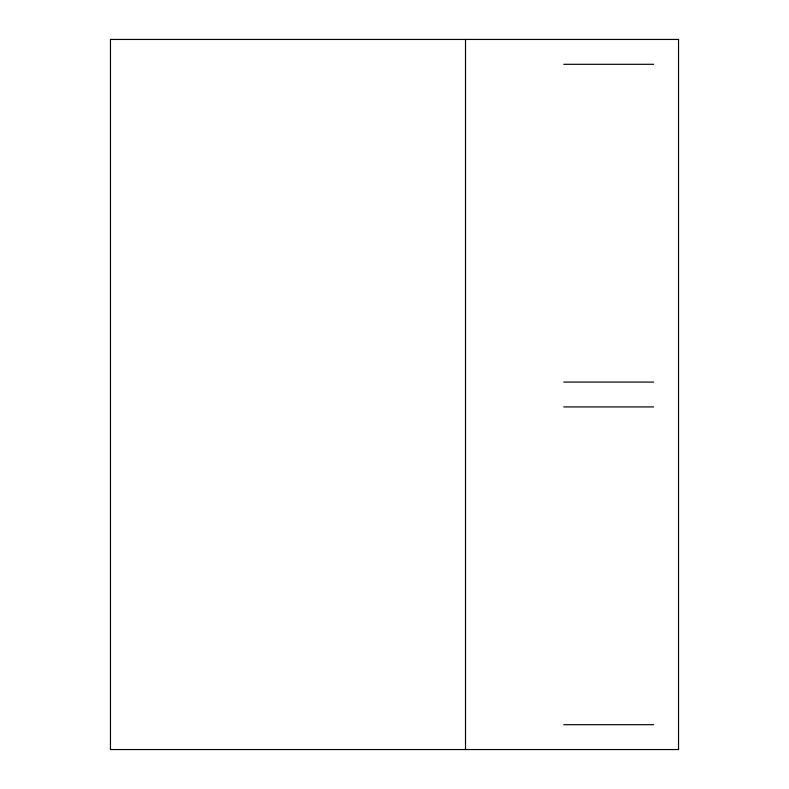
<?xml version="1.0" encoding="UTF-8"?>
<svg xmlns="http://www.w3.org/2000/svg" width="789" height="789" viewBox="0 0 789 789"><rect width="100%" height="100%" fill="white"/><g stroke="black" fill="none" stroke-linecap="round" stroke-linejoin="round"><path stroke-width="1.18" d="M563.76 64.303L653.686 64.303M563.76 382.073L653.686 382.073M563.76 406.927L653.686 406.927M563.76 724.696L653.686 724.696M465.51 39.45L465.51 749.55M678.54 39.45L110.46 39.45L110.46 749.55L678.54 749.55L678.54 39.45"/></g></svg>
